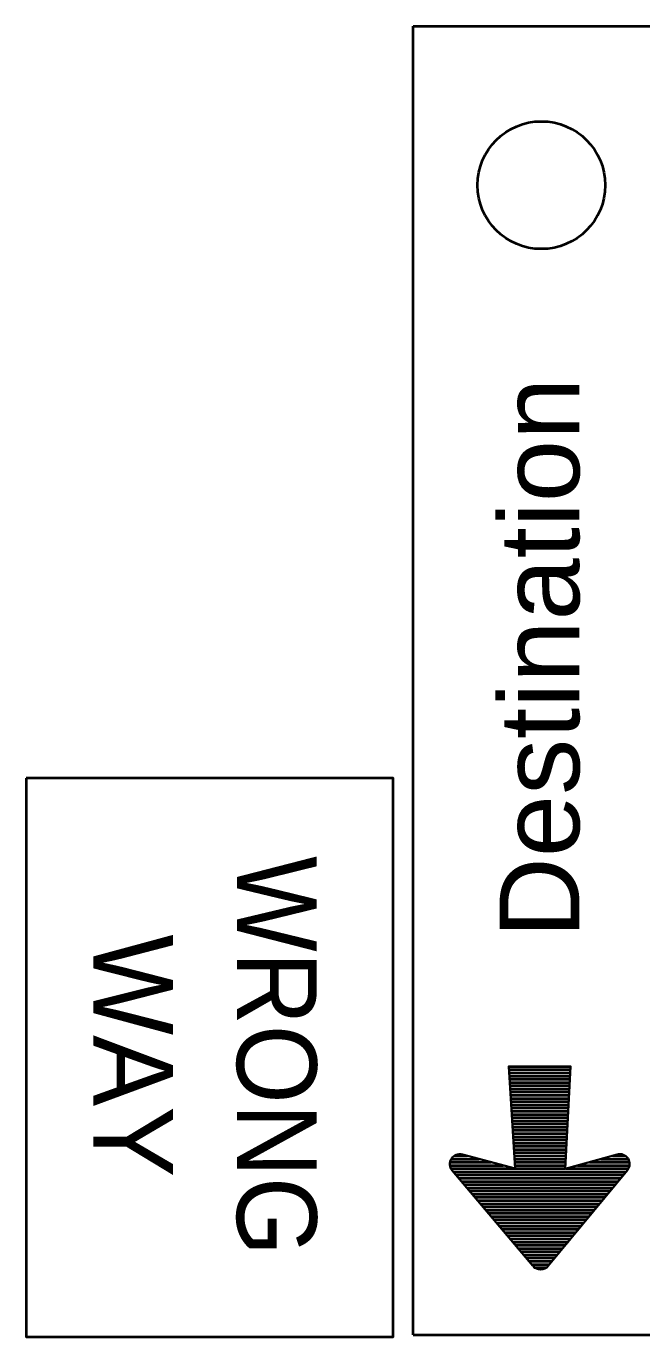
# Model space of a CAD drawing. Extents: x 930 to 1610, y -455 to -15.
# Drawn here: x 1258.33 to 1277.62, y -146.47 to -105.4 of the extents above; entities that cross this region are included whole.
import ezdxf
from ezdxf.enums import TextEntityAlignment as Align

# ---------------------------------------------------------------- set-up
doc = ezdxf.new("R2010")
doc.units = 0
doc.header["$LTSCALE"] = 0.8
doc.layers.add('1', color=7, linetype='Continuous', lineweight=53)

msp = doc.modelspace()

# ---------------------------------------------------------------- linework, layer by layer
at = {"layer": '1', "lineweight": 40}
for p, q in [((1270.4526, -146.4049), (1270.4526, -105.4049)), ((1270.4526, -105.4049), (1278.4526, -105.4049)), ((1273.4493, -137.9982), (1275.3893, -137.9982)), ((1273.4593, -138.0983), (1275.3793, -138.0983)), ((1273.4693, -138.1983), (1275.3693, -138.1983)), ((1273.4693, -138.2982), (1275.3693, -138.2982)), ((1274.3993, -137.9982), (1275.3893, -137.9982)), ((1274.3993, -138.0983), (1275.3793, -138.0983)), ((1274.3993, -138.1983), (1275.3693, -138.1983)), ((1274.3993, -138.2982), (1275.3693, -138.2982)), ((1273.4793, -138.3982), (1275.3593, -138.3982)), ((1273.4893, -138.4982), (1275.3593, -138.4982)), ((1273.4893, -138.5983), (1275.3493, -138.5983)), ((1273.4993, -138.6983), (1275.3493, -138.6983)), ((1274.3993, -138.3982), (1275.3593, -138.3982)), ((1274.3993, -138.4982), (1275.3593, -138.4982)), ((1274.3993, -138.5983), (1275.3493, -138.5983)), ((1274.3993, -138.6983), (1275.3493, -138.6983)), ((1273.4993, -138.7982), (1275.3393, -138.7982)), ((1273.5093, -138.8982), (1275.3393, -138.8982)), ((1273.5193, -138.9982), (1275.3293, -138.9982)), ((1273.5193, -139.0983), (1275.3293, -139.0983)), ((1273.5293, -139.1983), (1275.3193, -139.1983)), ((1274.3993, -138.7982), (1275.3393, -138.7982)), ((1274.3993, -138.8982), (1275.3393, -138.8982)), ((1274.3993, -138.9982), (1275.3293, -138.9982)), ((1274.3993, -139.0983), (1275.3293, -139.0983)), ((1274.3993, -139.1983), (1275.3193, -139.1983)), ((1273.5393, -139.2982), (1275.3193, -139.2982)), ((1273.5393, -139.3982), (1275.3093, -139.3982)), ((1273.5493, -139.4982), (1275.3093, -139.4982)), ((1273.5493, -139.5983), (1275.2993, -139.5983)), ((1274.3993, -139.2982), (1275.3193, -139.2982)), ((1274.3993, -139.3982), (1275.3093, -139.3982)), ((1274.3993, -139.4982), (1275.3093, -139.4982)), ((1274.3993, -139.5983), (1275.2993, -139.5983)), ((1273.5593, -139.6983), (1275.2893, -139.6983)), ((1273.5693, -139.7982), (1275.2893, -139.7982)), ((1273.5693, -139.8982), (1275.2793, -139.8982)), ((1273.5793, -139.9982), (1275.2793, -139.9982)), ((1274.3993, -139.6983), (1275.2893, -139.6983)), ((1274.3993, -139.7982), (1275.2893, -139.7982)), ((1274.3993, -139.8982), (1275.2793, -139.8982)), ((1274.3993, -139.9982), (1275.2793, -139.9982)), ((1273.5793, -140.0983), (1275.2693, -140.0983)), ((1273.5793, -140.1983), (1275.2693, -140.1983)), ((1273.5893, -140.2982), (1275.2593, -140.2982)), ((1273.5993, -140.3982), (1275.2593, -140.3982)), ((1274.3993, -140.0983), (1275.2693, -140.0983)), ((1274.3993, -140.1983), (1275.2693, -140.1983)), ((1274.3993, -140.2982), (1275.2593, -140.2982)), ((1274.3993, -140.3982), (1275.2593, -140.3982)), ((1273.5993, -140.4982), (1275.2493, -140.4982)), ((1273.6093, -140.5983), (1275.2493, -140.5983)), ((1273.6093, -140.6983), (1275.2393, -140.6983)), ((1273.6193, -140.7982), (1275.2393, -140.7982)), ((1274.3993, -140.4982), (1275.2493, -140.4982)), ((1274.3993, -140.5983), (1275.2493, -140.5983)), ((1274.3993, -140.6983), (1275.2393, -140.6983)), ((1274.3993, -140.7982), (1275.2393, -140.7982)), ((1271.6093, -141.0983), (1273.2793, -141.0983)), ((1271.6493, -140.8982), (1272.5293, -140.8982)), ((1273.6293, -140.8982), (1275.2293, -140.8982)), ((1273.6293, -140.9982), (1275.2293, -140.9982)), ((1273.6393, -141.0983), (1275.2193, -141.0983)), ((1274.3993, -140.8982), (1275.2293, -140.8982)), ((1274.3993, -140.9982), (1275.2293, -140.9982)), ((1274.3993, -141.0983), (1275.2193, -141.0983)), ((1274.3993, -141.1983), (1275.2193, -141.1983)), ((1275.6093, -141.0983), (1277.2293, -141.0983)), ((1275.6093, -141.0983), (1277.2293, -141.0983)), ((1275.9793, -140.9982), (1277.2293, -140.9982)), ((1275.9793, -140.9982), (1277.2293, -140.9982)), ((1271.7193, -141.2982), (1277.1193, -141.2982)), ((1271.7993, -141.3982), (1277.0393, -141.3982)), ((1271.8893, -141.4982), (1276.9593, -141.4982)), ((1271.9693, -141.5983), (1276.8793, -141.5983)), ((1274.3993, -141.2982), (1277.1193, -141.2982)), ((1274.3993, -141.3982), (1277.0393, -141.3982)), ((1274.3993, -141.4982), (1276.9593, -141.4982)), ((1274.3993, -141.5983), (1276.8793, -141.5983)), ((1272.0593, -141.6983), (1276.7893, -141.6983)), ((1272.1393, -141.7982), (1276.7093, -141.7982)), ((1272.2293, -141.8982), (1276.6293, -141.8982)), ((1272.3093, -141.9982), (1276.5493, -141.9982)), ((1274.3993, -141.6983), (1276.7893, -141.6983)), ((1274.3993, -141.7982), (1276.7093, -141.7982)), ((1274.3993, -141.8982), (1276.6293, -141.8982)), ((1274.3993, -141.9982), (1276.5493, -141.9982)), ((1272.3993, -142.0983), (1276.4593, -142.0983)), ((1272.4793, -142.1983), (1276.3793, -142.1983)), ((1272.5593, -142.2982), (1276.2993, -142.2982)), ((1272.6493, -142.3982), (1276.2093, -142.3982)), ((1274.3993, -142.0983), (1276.4593, -142.0983)), ((1274.3993, -142.1983), (1276.3793, -142.1983)), ((1274.3993, -142.2982), (1276.2993, -142.2982)), ((1274.3993, -142.3982), (1276.2093, -142.3982)), ((1272.7293, -142.4982), (1276.1293, -142.4982)), ((1272.8193, -142.5983), (1276.0493, -142.5983)), ((1272.8993, -142.6983), (1275.9693, -142.6983)), ((1272.9893, -142.7982), (1275.8793, -142.7982)), ((1273.0693, -142.8982), (1275.7993, -142.8982)), ((1274.3993, -142.4982), (1276.1293, -142.4982)), ((1274.3993, -142.5983), (1276.0493, -142.5983)), ((1274.3993, -142.6983), (1275.9693, -142.6983)), ((1274.3993, -142.7982), (1275.8793, -142.7982)), ((1274.3993, -142.8982), (1275.7993, -142.8982)), ((1273.1593, -142.9982), (1275.7193, -142.9982)), ((1273.2393, -143.0983), (1275.6393, -143.0983)), ((1273.3293, -143.1983), (1275.5493, -143.1983)), ((1273.4093, -143.2982), (1275.4693, -143.2982)), ((1274.3993, -142.9982), (1275.7193, -142.9982)), ((1274.3993, -143.0983), (1275.6393, -143.0983)), ((1274.3993, -143.1983), (1275.5493, -143.1983)), ((1274.3993, -143.2982), (1275.4693, -143.2982)), ((1273.4993, -143.3982), (1275.3893, -143.3982)), ((1273.5793, -143.4982), (1275.3093, -143.4982)), ((1273.6593, -143.5983), (1275.2193, -143.5983)), ((1273.7393, -143.6983), (1275.1393, -143.6983)), ((1274.3993, -143.3982), (1275.3893, -143.3982)), ((1274.3993, -143.4982), (1275.3093, -143.4982)), ((1274.3993, -143.5983), (1275.2193, -143.5983)), ((1274.3993, -143.6983), (1275.1393, -143.6983)), ((1273.8193, -143.7982), (1275.0593, -143.7982)), ((1273.9093, -143.8982), (1274.9693, -143.8982)), ((1273.9893, -143.9982), (1274.8893, -143.9982)), ((1274.0793, -144.0983), (1274.8093, -144.0983)), ((1274.3993, -143.7982), (1275.0593, -143.7982)), ((1274.3993, -143.8982), (1274.9693, -143.8982)), ((1274.3993, -143.9982), (1274.8893, -143.9982)), ((1274.3993, -144.0983), (1274.8093, -144.0983)), ((1274.1593, -144.1983), (1274.7293, -144.1983)), ((1274.3993, -144.1983), (1274.7293, -144.1983)), ((1270.4526, -146.4049), (1278.4526, -146.4049))]:
    msp.add_line(p, q, dxfattribs=at)
at = {"layer": '1', "lineweight": 35}
for p, q in [((1277.1693, -141.2482), (1274.6893, -144.2482)), ((1274.2093, -144.2482), (1271.6793, -141.2583))]:
    msp.add_line(p, q, dxfattribs=at)
at = {"layer": '1', "lineweight": 40}
msp.add_lwpolyline([(1258.3331, -128.968), (1258.3331, -146.468), (1269.8331, -146.468), (1269.8331, -128.968)], close=True, dxfattribs=at)
at = {"layer": '1', "lineweight": 35}
msp.add_lwpolyline([(1271.9993, -140.7583), (1273.6493, -141.1983), (1273.4493, -137.9982), (1275.3893, -137.9982), (1275.2193, -141.2082), (1276.8493, -140.7583)], dxfattribs=at)
at = {"layer": '1', "lineweight": 40}
for points in [[(1271.7393, -140.7982), (1271.7493, -140.7982), (1272.1593, -140.7982)], [(1276.6993, -140.7982), (1277.0993, -140.7982), (1277.1093, -140.7982)], [(1276.6993, -140.7982), (1277.0993, -140.7982), (1277.1093, -140.7982)], [(1271.6093, -140.9982), (1271.6193, -140.9982), (1272.8993, -140.9982)], [(1271.6393, -141.1983), (1271.6493, -141.1983), (1273.6493, -141.1983), (1275.2193, -141.1983)], [(1275.2493, -141.1983), (1277.1893, -141.1983), (1277.1993, -141.1983)], [(1275.2493, -141.1983), (1277.1893, -141.1983), (1277.1993, -141.1983)], [(1276.3393, -140.8982), (1277.1893, -140.8982), (1277.1993, -140.8982)], [(1276.3393, -140.8982), (1277.1893, -140.8982), (1277.1993, -140.8982)], [(1274.2693, -144.2982), (1274.2493, -144.2982), (1274.2693, -144.2982), (1274.6193, -144.2982), (1274.6193, -144.2982)], [(1274.3993, -144.2982), (1274.6193, -144.2982), (1274.6293, -144.2982)]]:
    msp.add_lwpolyline(points, dxfattribs=at)
msp.add_circle((1274.4745, -110.3853), 2, dxfattribs=at)
at = {"layer": '1', "lineweight": 35}
for centre, start, end in [((1271.9148, -141.0579), 75.11373, 220.25762), ((1276.9287, -141.0543), 320.43005, 105.55122), ((1274.4495, -144.05), 220.25653, 320.40471)]:
    msp.add_arc(centre, 0.31, start, end, dxfattribs=at)

# ---------------------------------------------------------------- texts
at = {"layer": '1'}
for s, rotation, width, p in [('Destination', 90, 1.05, (1275.6638, -125.1955)), ('WRONG', 270, 0.95, (1264.934, -137.6669))]:
    msp.add_text(s, height=2.5, rotation=rotation, dxfattribs=dict(at, width=width)).set_placement(p, align=Align.CENTER)
msp.add_text('WAY', height=2.5, rotation=270, dxfattribs=at).set_placement((1260.434, -137.6669), align=Align.CENTER)

doc.saveas('drawing.dxf')
